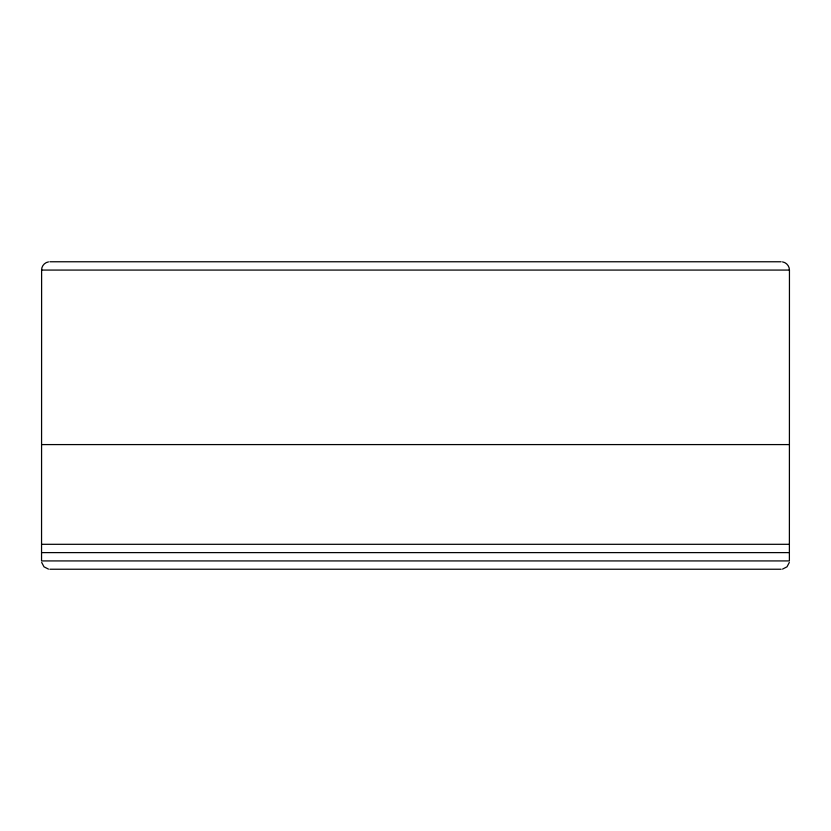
<?xml version="1.0" encoding="UTF-8"?>
<svg xmlns="http://www.w3.org/2000/svg" width="831" height="831" viewBox="0 0 831 831"><rect width="100%" height="100%" fill="white"/><g stroke="black" fill="none" stroke-linecap="round" stroke-linejoin="round"><path stroke-width="1.25" d="M782.542 261.9C786.427 262.492 789.481 266.149 789.45 270.075L789.388 560.925L41.55 560.925L41.612 270.075C41.446 266.149 44.604 262.492 48.458 261.9M789.315 562.442L787.019 566.804L782.542 569.1M49.86 261.765L781.14 261.765M41.55 270.075L789.45 270.075M41.55 444.585L789.45 444.585M41.55 544.305L789.45 544.305M41.55 552.615L789.45 552.615M48.458 569.1L43.981 566.804L41.685 562.442M49.86 569.235L781.14 569.235"/></g></svg>
